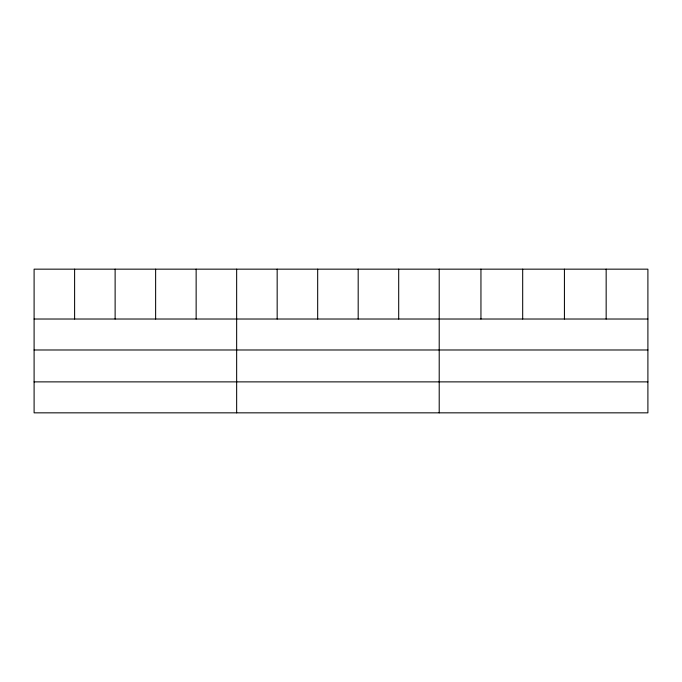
<?xml version="1.0" encoding="UTF-8"?>
<svg xmlns="http://www.w3.org/2000/svg" width="682" height="682" viewBox="0 0 682 682"><rect width="100%" height="100%" fill="white"/><g stroke="black" fill="none" stroke-linecap="round" stroke-linejoin="round"><path stroke-width="1.02" d="M647.9 349.985L647.9 269.16L34.1 269.16L34.1 412.84L647.9 412.84L647.9 349.985L34.1 349.985M34.1 319.023L647.9 319.023M34.1 381.877L647.9 381.877M606.162 269.16L606.162 319.023M564.423 269.16L564.423 319.023M522.685 269.16L522.685 319.023M480.946 269.16L480.946 319.023M439.208 269.16L439.208 412.84M398.697 269.16L398.697 319.023M358.186 269.16L358.186 319.023M317.676 269.16L317.676 319.023M277.165 269.16L277.165 319.023M236.654 269.16L236.654 412.84M196.143 269.16L196.143 319.023M155.632 269.16L155.632 319.023M115.122 269.16L115.122 319.023M74.611 269.16L74.611 319.023"/></g></svg>
